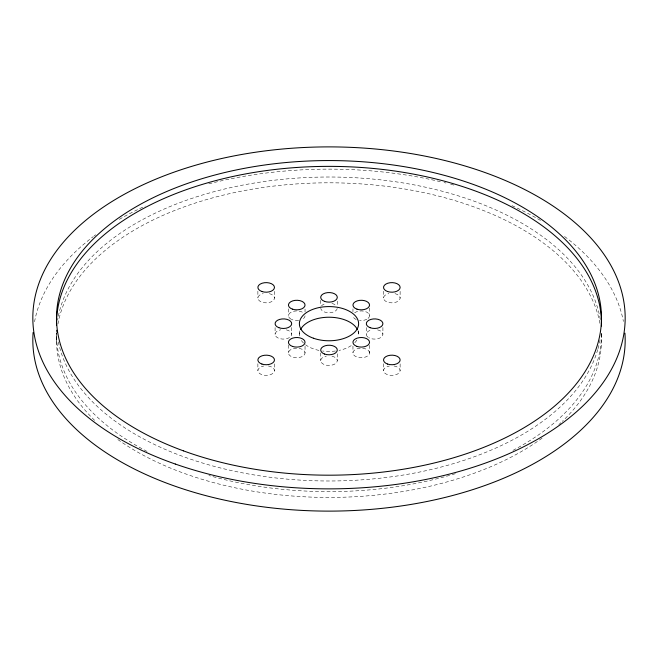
<?xml version="1.0" encoding="UTF-8"?>
<svg xmlns="http://www.w3.org/2000/svg" width="658" height="658" viewBox="0 0 658 658"><rect width="100%" height="100%" fill="white"/><g stroke="black" fill="none" stroke-linecap="round" stroke-linejoin="round"><path stroke-width="0.49" stroke-dasharray="3.29 2.47" d="M601.404 336.542L601.404 332.677A272.478 157.311 0 0 1 511.998 450.878M400.122 291.346L400.122 298.123M400.122 363.899L400.122 370.668M383.532 291.206L383.532 297.975M383.532 363.751L383.532 370.52M382.907 327.487L382.907 334.264M369.541 308.051L369.541 315.791M369.541 345.294L369.541 353.033A8.291 4.787 0 0 1 356.973 357.039A8.291 4.787 0 0 1 357.245 348.748A8.291 4.787 0 0 1 369.541 353.033M366.317 327.61L366.317 334.379M358.602 330.884L358.602 334.856M352.959 308.841L352.959 311.744M352.959 346.075L352.959 352.853M337.291 301.158L337.291 305.995M337.291 353.823L337.291 360.592M320.709 300.311L320.709 306.11M320.709 352.976L320.709 360.716M305.041 309.021L305.041 311.925M305.041 346.256L305.041 353.033A8.291 4.787 0 0 1 292.465 357.039A8.291 4.787 0 0 1 292.736 348.748A8.291 4.787 0 0 1 305.041 353.033M299.398 330.884L299.398 334.856M291.683 327.487L291.683 334.264M288.459 308.841L288.459 315.61M288.459 345.113L288.459 352.853M275.093 327.61L275.093 334.379M274.468 291.346L274.468 298.123M274.468 363.899L274.468 370.668M257.878 291.206L257.878 297.975M257.878 363.751L257.878 370.52M56.596 333.063L56.596 343.706M600.038 339.841A272.478 157.311 0 0 1 598.023 348.658M597.744 349.628A272.478 157.311 0 0 1 320.652 480.916A272.478 157.311 0 0 1 58.011 340.079M455.361 473.694A272.478 157.311 0 0 1 450.598 475.101M449.644 475.372A272.478 157.311 0 0 1 208.931 475.537M147.047 451.421A272.478 157.311 0 0 1 56.53 332.956M57.633 320.125A272.478 157.311 0 0 1 57.962 318.159M58.34 316.194A272.478 157.311 0 0 1 333.071 177.027A272.478 157.311 0 0 1 600.483 320.874M357.903 330.587A29.618 17.1 0 0 1 358.487 335.925M356.866 340.112A29.618 17.1 0 0 1 354.489 343.024M351.216 345.631A29.618 17.1 0 0 1 339.034 350.41M335.465 351.01A29.618 17.1 0 0 1 322.535 351.01M318.966 350.41A29.618 17.1 0 0 1 305.6 344.8M303.511 343.024A29.618 17.1 0 0 1 301.134 340.112M299.513 335.925A29.618 17.1 0 0 1 300.097 330.587M354.637 312.813A8.291 4.787 0 0 1 366.654 312.073A8.291 4.787 0 0 1 367.189 319.04M366.81 319.253A8.291 4.787 0 0 1 359.539 320.388M356.249 319.517A8.291 4.787 0 0 1 352.968 315.914M377.569 329.847A8.291 4.787 0 0 1 381.525 336.962A8.291 4.787 0 0 1 368.636 337.644M367.962 337.184A8.291 4.787 0 0 1 371.951 329.781M331.953 356.184A8.291 4.787 0 0 1 335.564 363.578A8.291 4.787 0 0 1 322.247 363.438A8.291 4.787 0 0 1 326.343 356.118M286.345 329.847A8.291 4.787 0 0 1 289.841 337.324M289.504 337.554A8.291 4.787 0 0 1 276.442 336.937A8.291 4.787 0 0 1 280.727 329.781M305.041 315.791A8.291 4.787 0 0 1 301.915 319.443M298.658 320.356A8.291 4.787 0 0 1 291.346 319.327M290.959 319.13A8.291 4.787 0 0 1 291.387 312.048A8.291 4.787 0 0 1 303.552 312.961M337.241 308.528A8.291 4.787 0 0 1 328.844 312.772A8.291 4.787 0 0 1 320.734 308.347M321.449 306.003A8.291 4.787 0 0 1 326.343 303.453M331.953 303.511A8.291 4.787 0 0 1 336.46 305.896M268.357 365.971A8.291 4.787 0 0 1 273.012 373.3A8.291 4.787 0 0 1 259.491 373.431A8.291 4.787 0 0 1 263.726 366.021M394.01 365.971A8.291 4.787 0 0 1 398.666 373.3A8.291 4.787 0 0 1 385.144 373.431A8.291 4.787 0 0 1 389.388 366.021M394.997 293.624A8.291 4.787 0 0 1 398.353 301.002A8.291 4.787 0 0 1 385.144 300.887A8.291 4.787 0 0 1 388.894 293.567M269.344 293.624A8.291 4.787 0 0 1 272.7 301.002A8.291 4.787 0 0 1 259.491 300.887A8.291 4.787 0 0 1 263.233 293.567M34.545 321.754A296.174 170.99 0 0 1 93.272 236.6M94.078 235.992A296.174 170.99 0 0 1 95.706 234.783M119.345 219.344A296.174 170.99 0 0 1 145.27 206.012M208.808 183.845A296.174 170.99 0 0 1 442.143 182.102M444.043 182.562A296.174 170.99 0 0 1 445.951 183.023M450.681 184.232A296.174 170.99 0 0 1 454.439 185.227M511.982 205.666A296.174 170.99 0 0 1 540.818 220.611M564.556 236.469A296.174 170.99 0 0 1 623.397 321.449M601.239 333.581A272.478 157.311 0 0 1 562.327 421.375M560.953 422.666A272.478 157.311 0 0 1 558.856 424.599M542.085 438.17A272.478 157.311 0 0 1 116.318 438.458M94.604 420.339A272.478 157.311 0 0 1 56.744 333.82M57.962 323.966A272.478 157.311 0 0 1 328.786 182.809A272.478 157.311 0 0 1 599.989 323.72"/><path stroke-width="0.99" d="M56.925 332.2A272.478 157.311 0 0 1 56.761 330.226M56.539 325.282A272.478 157.311 0 0 1 329.642 166.367A272.478 157.311 0 0 1 601.445 326.031M300.558 329.551A29.618 17.1 0 0 1 329 317.222A29.618 17.1 0 0 1 357.442 329.551M624.927 333.137A296.174 170.99 0 0 1 328.416 511.118A296.174 170.99 0 0 1 33.122 332.463M313.397 338.212A29.618 17.1 0 0 0 358.602 324.213A29.618 17.1 0 0 0 315.001 308.61A29.618 17.1 0 0 0 313.397 338.212M356.973 309.161A8.291 4.787 0 0 0 369.541 305.147A8.291 4.787 0 0 0 357.245 300.87A8.291 4.787 0 0 0 356.973 309.161M370.109 327.7A8.291 4.787 0 0 0 382.89 323.917A8.291 4.787 0 0 0 370.832 319.418A8.291 4.787 0 0 0 370.109 327.7M356.973 346.404A8.291 4.787 0 0 0 369.541 342.39A8.291 4.787 0 0 0 357.245 338.105A8.291 4.787 0 0 0 356.973 346.404M324.501 354.037A8.291 4.787 0 0 0 337.283 350.253A8.291 4.787 0 0 0 325.216 345.754A8.291 4.787 0 0 0 324.501 354.037M292.465 346.404A8.291 4.787 0 0 0 305.041 342.39A8.291 4.787 0 0 0 292.736 338.105A8.291 4.787 0 0 0 292.465 346.404M278.885 327.7A8.291 4.787 0 0 0 291.675 323.917A8.291 4.787 0 0 0 279.609 319.418A8.291 4.787 0 0 0 278.885 327.7M292.465 309.161A8.291 4.787 0 0 0 305.041 305.147A8.291 4.787 0 0 0 292.736 300.87A8.291 4.787 0 0 0 292.465 309.161M324.501 301.364A8.291 4.787 0 0 0 337.283 297.589A8.291 4.787 0 0 0 325.216 293.081A8.291 4.787 0 0 0 324.501 301.364M387.57 364.063A8.291 4.787 0 0 0 400.122 360.025A8.291 4.787 0 0 0 387.792 355.772A8.291 4.787 0 0 0 387.57 364.063M387.57 291.519A8.291 4.787 0 0 0 400.122 287.48A8.291 4.787 0 0 0 387.792 283.228A8.291 4.787 0 0 0 387.57 291.519M261.917 291.519A8.291 4.787 0 0 0 274.468 287.48A8.291 4.787 0 0 0 262.139 283.228A8.291 4.787 0 0 0 261.917 291.519M261.917 364.063A8.291 4.787 0 0 0 274.468 360.025A8.291 4.787 0 0 0 262.139 355.772A8.291 4.787 0 0 0 261.917 364.063M175.316 464.046A296.174 170.99 0 0 0 625.1 321.63A296.174 170.99 0 0 0 186.584 167.954A296.174 170.99 0 0 0 175.316 464.046M183.417 450.853A272.478 157.311 0 0 0 601.256 324.18A272.478 157.311 0 0 0 202.319 178.598A272.478 157.311 0 0 0 183.417 450.853"/></g></svg>
